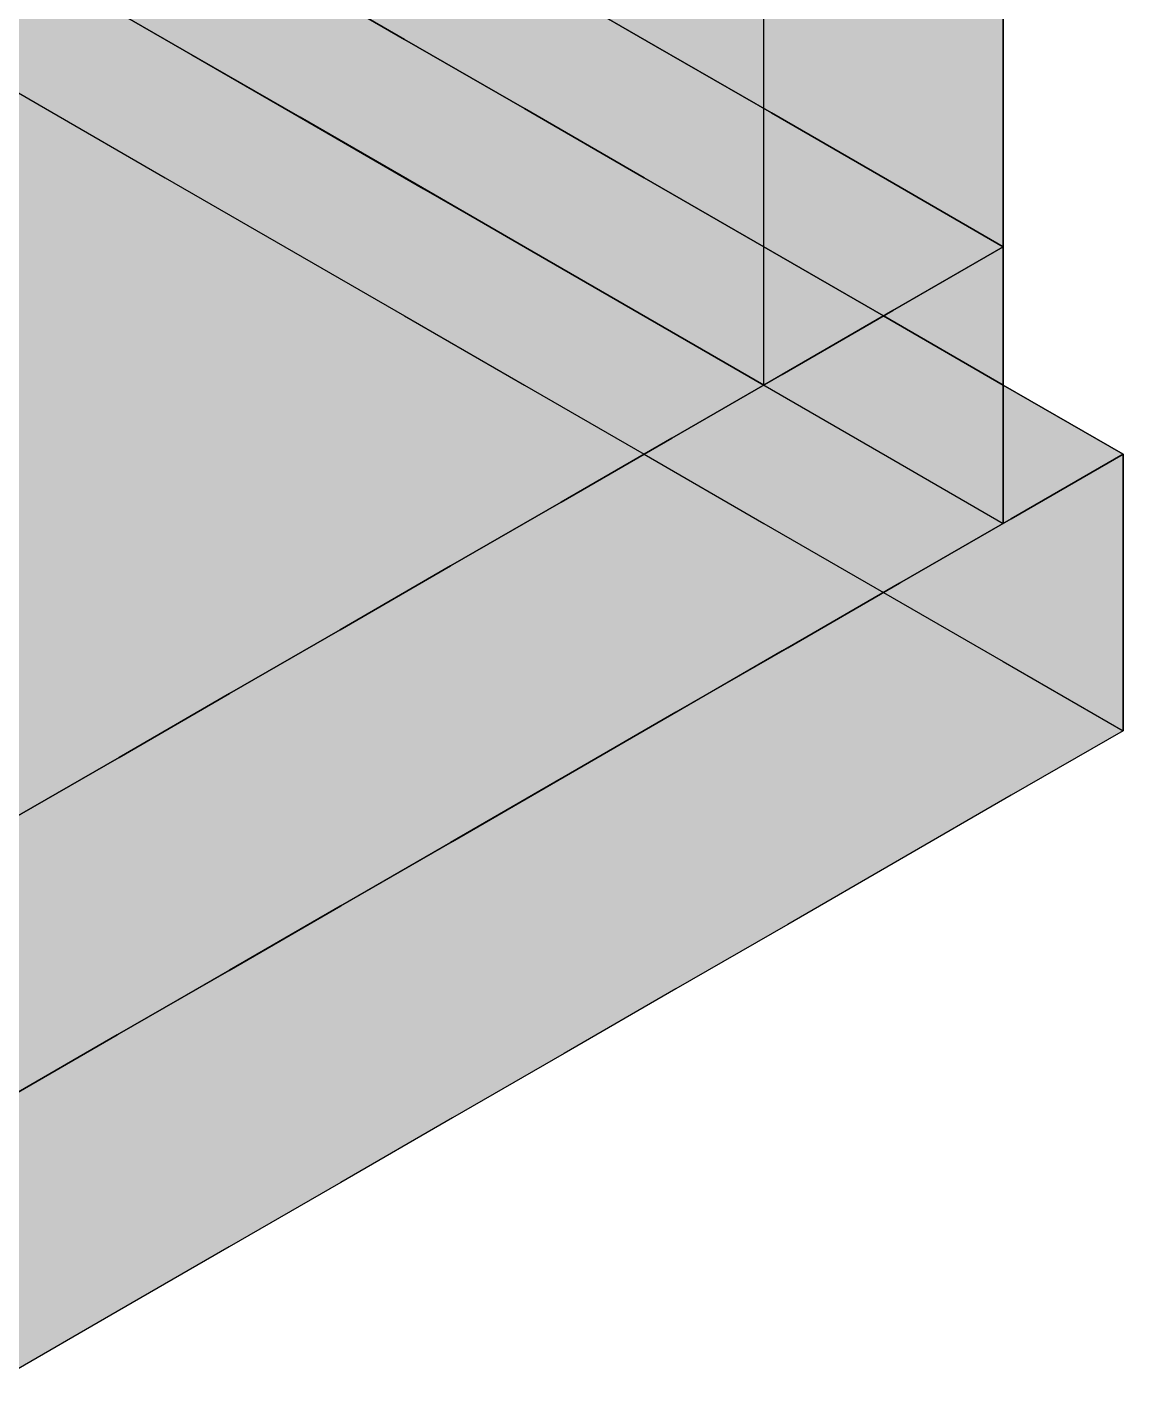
# Model space of a CAD drawing. Header units: metres. Extents: x 0 to 28.4, y 0 to 5.9.
# Drawn here: x 14.4326 to 14.8289, y 1.5917 to 2.0795 of the extents above; entities that cross this region are included whole.
import ezdxf

# ---------------------------------------------------------------- set-up
doc = ezdxf.new("R2010")
doc.units = ezdxf.units.M
doc.header["$LTSCALE"] = 0.25
doc.layers.add('ISO-ARISTAS', color=8, linetype='CONTINUOUS')
doc.layers.add('ISO-CONCRETO-SUP', color=254, linetype='CONTINUOUS', true_color=0xe8e8e8)

msp = doc.modelspace()

# ---------------------------------------------------------------- linework, layer by layer
at = {"layer": 'ISO-ARISTAS', "color": 250}
for p, q in [((14.56913, 2.075), (14.52583, 2.1)), ((14.52583, 2.1), (14.56913, 2.075)), ((14.48941, 2.07103), (14.44748, 2.09524)), ((14.44748, 2.09524), (14.48941, 2.07103)), ((14.45023, 2.09365), (14.49216, 2.06944)), ((14.45023, 2.09365), (14.49216, 2.06944)), ((14.65986, 2.07262), (14.61793, 2.09682)), ((14.61793, 2.09682), (14.65986, 2.07262)), ((14.61793, 2.09682), (14.65986, 2.07262)), ((14.61793, 2.09682), (14.65986, 2.07262)), ((14.78564, 2.04746), (14.78564, 2.09492)), ((14.78564, 2.09492), (14.78564, 2.04746)), ((14.69904, 2.04492), (14.69904, 2.09238)), ((14.69904, 2.04492), (14.69904, 2.09238)), ((14.39593, 2.075), (14.43923, 2.05)), ((14.39593, 2.075), (14.43923, 2.05)), ((14.61244, 2.05), (14.56913, 2.075)), ((14.56913, 2.075), (14.61244, 2.05)), ((14.53133, 2.04683), (14.48941, 2.07103)), ((14.48941, 2.07103), (14.53133, 2.04683)), ((14.49216, 2.06944), (14.53408, 2.04524)), ((14.49216, 2.06944), (14.53408, 2.04524)), ((14.70179, 2.04841), (14.65986, 2.07262)), ((14.65986, 2.07262), (14.70179, 2.04841)), ((14.65986, 2.07262), (14.70179, 2.04841)), ((14.65986, 2.07262), (14.70179, 2.04841)), ((14.43923, 2.05), (14.48253, 2.025)), ((14.43923, 2.05), (14.48253, 2.025)), ((14.65574, 2.025), (14.61244, 2.05)), ((14.61244, 2.05), (14.65574, 2.025)), ((14.57326, 2.02262), (14.53133, 2.04683)), ((14.53133, 2.04683), (14.57326, 2.02262)), ((14.53408, 2.04524), (14.57601, 2.02103)), ((14.53408, 2.04524), (14.57601, 2.02103)), ((14.69904, 1.99746), (14.69904, 2.04492)), ((14.69904, 1.99746), (14.69904, 2.04492)), ((14.74371, 2.02421), (14.70179, 2.04841)), ((14.70179, 2.04841), (14.74371, 2.02421)), ((14.70179, 2.04841), (14.74371, 2.02421)), ((14.70179, 2.04841), (14.74371, 2.02421)), ((14.78564, 2), (14.78564, 2.04746)), ((14.78564, 2.04746), (14.78564, 2)), ((14.48253, 2.025), (14.52583, 2)), ((14.48253, 2.025), (14.52583, 2)), ((14.69904, 2), (14.65574, 2.025)), ((14.65574, 2.025), (14.69904, 2)), ((14.61519, 1.99841), (14.57326, 2.02262)), ((14.57326, 2.02262), (14.61519, 1.99841)), ((14.57601, 2.02103), (14.61793, 1.99683)), ((14.57601, 2.02103), (14.61793, 1.99683)), ((14.78564, 2), (14.74371, 2.02421)), ((14.74371, 2.02421), (14.78564, 2)), ((14.74371, 2.02421), (14.78564, 2)), ((14.74371, 2.02421), (14.78564, 2)), ((14.52583, 2), (14.56913, 1.975)), ((14.52583, 2), (14.56913, 1.975)), ((14.65711, 1.97421), (14.61519, 1.99841)), ((14.61519, 1.99841), (14.65711, 1.97421)), ((14.61793, 1.99683), (14.65986, 1.97262)), ((14.61793, 1.99683), (14.65986, 1.97262)), ((14.74234, 1.975), (14.69904, 2)), ((14.69904, 2), (14.74234, 1.975)), ((14.69904, 1.95), (14.69904, 1.99746)), ((14.69904, 1.95), (14.69904, 1.99746)), ((14.78564, 2), (14.74234, 1.975)), ((14.78564, 2), (14.74234, 1.975)), ((14.74567, 1.97692), (14.78564, 2)), ((14.78564, 2), (14.74567, 1.97692)), ((14.78564, 1.95), (14.78564, 2)), ((14.78564, 2), (14.78564, 1.95)), ((14.7057, 1.95385), (14.74567, 1.97692)), ((14.74567, 1.97692), (14.7057, 1.95385)), ((14.56913, 1.975), (14.61244, 1.95)), ((14.56913, 1.975), (14.61244, 1.95)), ((14.69904, 1.95), (14.65711, 1.97421)), ((14.65711, 1.97421), (14.69904, 1.95)), ((14.65986, 1.97262), (14.70179, 1.94841)), ((14.65986, 1.97262), (14.70179, 1.94841)), ((14.74234, 1.975), (14.69904, 1.95)), ((14.74234, 1.975), (14.69904, 1.95)), ((14.78564, 1.95), (14.74234, 1.975)), ((14.74234, 1.975), (14.78564, 1.95)), ((14.66573, 1.93077), (14.7057, 1.95385)), ((14.7057, 1.95385), (14.66573, 1.93077)), ((14.61244, 1.95), (14.65574, 1.925)), ((14.61244, 1.95), (14.65574, 1.925)), ((14.70179, 1.94841), (14.74371, 1.92421)), ((14.70179, 1.94841), (14.74371, 1.92421)), ((14.82894, 1.925), (14.78564, 1.95)), ((14.78564, 1.95), (14.82894, 1.925)), ((14.78564, 1.9), (14.78564, 1.95)), ((14.78564, 1.95), (14.78564, 1.9)), ((14.62576, 1.90769), (14.66573, 1.93077)), ((14.66573, 1.93077), (14.62576, 1.90769)), ((14.65574, 1.925), (14.69904, 1.9)), ((14.65574, 1.925), (14.69904, 1.9)), ((14.74371, 1.92421), (14.78564, 1.9)), ((14.74371, 1.92421), (14.78564, 1.9)), ((14.82894, 1.925), (14.78853, 1.90167)), ((14.78853, 1.90167), (14.82894, 1.925)), ((14.82894, 1.875), (14.82894, 1.925)), ((14.82894, 1.925), (14.82894, 1.875)), ((14.58579, 1.88462), (14.62576, 1.90769)), ((14.62576, 1.90769), (14.58579, 1.88462)), ((14.69904, 1.9), (14.74234, 1.875)), ((14.69904, 1.9), (14.74234, 1.875)), ((14.78564, 1.9), (14.74567, 1.87692)), ((14.78564, 1.9), (14.74567, 1.87692)), ((14.74811, 1.87833), (14.78853, 1.90167)), ((14.78853, 1.90167), (14.74811, 1.87833)), ((14.54582, 1.86154), (14.58579, 1.88462)), ((14.58579, 1.88462), (14.54582, 1.86154)), ((14.7077, 1.855), (14.74811, 1.87833)), ((14.74811, 1.87833), (14.7077, 1.855)), ((14.74567, 1.87692), (14.7057, 1.85385)), ((14.74567, 1.87692), (14.7057, 1.85385)), ((14.74234, 1.875), (14.78564, 1.85)), ((14.74234, 1.875), (14.78564, 1.85)), ((14.82894, 1.825), (14.82894, 1.875)), ((14.82894, 1.875), (14.82894, 1.825)), ((14.50585, 1.83846), (14.54582, 1.86154)), ((14.54582, 1.86154), (14.50585, 1.83846)), ((14.7057, 1.85385), (14.66573, 1.83077)), ((14.7057, 1.85385), (14.66573, 1.83077)), ((14.7077, 1.855), (14.66728, 1.83167)), ((14.66728, 1.83167), (14.7077, 1.855)), ((14.78564, 1.85), (14.82894, 1.825)), ((14.78564, 1.85), (14.82894, 1.825)), ((14.46588, 1.81538), (14.50585, 1.83846)), ((14.50585, 1.83846), (14.46588, 1.81538)), ((14.66573, 1.83077), (14.62576, 1.80769)), ((14.66573, 1.83077), (14.62576, 1.80769)), ((14.66728, 1.83167), (14.62687, 1.80833)), ((14.62687, 1.80833), (14.66728, 1.83167)), ((14.82894, 1.825), (14.78853, 1.80167)), ((14.82894, 1.825), (14.78853, 1.80167)), ((14.42591, 1.79231), (14.46588, 1.81538)), ((14.46588, 1.81538), (14.42591, 1.79231)), ((14.62576, 1.80769), (14.58579, 1.78462)), ((14.62576, 1.80769), (14.58579, 1.78462)), ((14.62687, 1.80833), (14.58645, 1.785)), ((14.58645, 1.785), (14.62687, 1.80833)), ((14.78853, 1.80167), (14.74811, 1.77833)), ((14.78853, 1.80167), (14.74811, 1.77833)), ((14.58579, 1.78462), (14.54582, 1.76154)), ((14.58579, 1.78462), (14.54582, 1.76154)), ((14.58645, 1.785), (14.54604, 1.76167)), ((14.54604, 1.76167), (14.58645, 1.785)), ((14.74811, 1.77833), (14.7077, 1.755)), ((14.74811, 1.77833), (14.7077, 1.755)), ((14.54604, 1.76167), (14.50563, 1.73833)), ((14.50563, 1.73833), (14.54604, 1.76167)), ((14.54582, 1.76154), (14.50585, 1.73846)), ((14.54582, 1.76154), (14.50585, 1.73846)), ((14.7077, 1.755), (14.66728, 1.73167)), ((14.7077, 1.755), (14.66728, 1.73167)), ((14.50563, 1.73833), (14.46521, 1.715)), ((14.46521, 1.715), (14.50563, 1.73833)), ((14.50585, 1.73846), (14.46588, 1.71538)), ((14.50585, 1.73846), (14.46588, 1.71538)), ((14.66728, 1.73167), (14.62687, 1.70833)), ((14.66728, 1.73167), (14.62687, 1.70833)), ((14.4248, 1.69167), (14.46521, 1.715)), ((14.46521, 1.715), (14.4248, 1.69167)), ((14.46588, 1.71538), (14.42591, 1.69231)), ((14.46588, 1.71538), (14.42591, 1.69231)), ((14.62687, 1.70833), (14.58645, 1.685)), ((14.62687, 1.70833), (14.58645, 1.685)), ((14.58645, 1.685), (14.54604, 1.66167)), ((14.58645, 1.685), (14.54604, 1.66167)), ((14.54604, 1.66167), (14.50563, 1.63833)), ((14.54604, 1.66167), (14.50563, 1.63833)), ((14.50563, 1.63833), (14.46521, 1.615)), ((14.50563, 1.63833), (14.46521, 1.615)), ((14.46521, 1.615), (14.4248, 1.59167)), ((14.46521, 1.615), (14.4248, 1.59167))]:
    msp.add_line(p, q, dxfattribs=at)
at = {"layer": 'ISO-CONCRETO-SUP', "true_color": 0x89847b}
for points in [[(14.43923, 2.1), (14.48253, 2.075), (14.43923, 2.15), (14.48253, 2.125)], [(14.39593, 2.075), (14.43923, 2.05), (14.39593, 2.125), (14.43923, 2.1)], [(14.48253, 2.075), (14.52583, 2.05), (14.48253, 2.125), (14.52583, 2.1)], [(14.43923, 2.05), (14.48253, 2.025), (14.43923, 2.1), (14.48253, 2.075)], [(14.52583, 2.05), (14.56913, 2.025), (14.52583, 2.1), (14.56913, 2.075)], [(14.48253, 2.025), (14.52583, 2), (14.48253, 2.075), (14.52583, 2.05)], [(14.56913, 2.025), (14.61244, 2), (14.56913, 2.075), (14.61244, 2.05)], [(14.52583, 2), (14.56913, 1.975), (14.52583, 2.05), (14.56913, 2.025)], [(14.61244, 2), (14.65574, 1.975), (14.61244, 2.05), (14.65574, 2.025)], [(14.56913, 1.975), (14.61244, 1.95), (14.56913, 2.025), (14.61244, 2)], [(14.65574, 1.975), (14.69904, 1.95), (14.65574, 2.025), (14.69904, 2)], [(14.61244, 1.95), (14.65574, 1.925), (14.61244, 2), (14.65574, 1.975)], [(14.69904, 1.95), (14.74234, 1.925), (14.69904, 2), (14.74234, 1.975)], [(14.65574, 1.925), (14.69904, 1.9), (14.65574, 1.975), (14.69904, 1.95)], [(14.74234, 1.925), (14.78564, 1.9), (14.74234, 1.975), (14.78564, 1.95)], [(14.69904, 1.9), (14.74234, 1.875), (14.69904, 1.95), (14.74234, 1.925)], [(14.78564, 1.9), (14.82894, 1.875), (14.78564, 1.95), (14.82894, 1.925)], [(14.74234, 1.875), (14.78564, 1.85), (14.74234, 1.925), (14.78564, 1.9)], [(14.78564, 1.85), (14.82894, 1.825), (14.78564, 1.9), (14.82894, 1.875)]]:
    msp.add_solid(points, dxfattribs=at)
at = {"layer": 'ISO-CONCRETO-SUP', "true_color": 0xa6a6a2}
for points in [[(14.44748, 2.09524), (14.48941, 2.07103), (14.44748, 2.1427), (14.48941, 2.11849)], [(14.45023, 2.09365), (14.49216, 2.06944), (14.45023, 2.14365), (14.49216, 2.11944)], [(14.53133, 2.09429), (14.57326, 2.07008), (14.53133, 2.14175), (14.57326, 2.11754)], [(14.53408, 2.09524), (14.57601, 2.07103), (14.53408, 2.14524), (14.57601, 2.12103)], [(14.61793, 2.09682), (14.65986, 2.07262), (14.61793, 2.14428), (14.65986, 2.12008)], [(14.70179, 2.09587), (14.74371, 2.07167), (14.70179, 2.14333), (14.74371, 2.11913)], [(14.61519, 2.09333), (14.65711, 2.06913), (14.61519, 2.14079), (14.65711, 2.11659)], [(14.48941, 2.07103), (14.53133, 2.04683), (14.48941, 2.11849), (14.53133, 2.09429)], [(14.49216, 2.06944), (14.53408, 2.04524), (14.49216, 2.11944), (14.53408, 2.09524)], [(14.57326, 2.07008), (14.61519, 2.04587), (14.57326, 2.11754), (14.61519, 2.09333)], [(14.57601, 2.07103), (14.61793, 2.04683), (14.57601, 2.12103), (14.61793, 2.09682)], [(14.65986, 2.07262), (14.70179, 2.04841), (14.65986, 2.12008), (14.70179, 2.09587)], [(14.74371, 2.07167), (14.78564, 2.04746), (14.74371, 2.11913), (14.78564, 2.09492)], [(14.65711, 2.06913), (14.69904, 2.04492), (14.65711, 2.11659), (14.69904, 2.09238)], [(14.53133, 2.04683), (14.57326, 2.02262), (14.53133, 2.09429), (14.57326, 2.07008)], [(14.53408, 2.04524), (14.57601, 2.02103), (14.53408, 2.09524), (14.57601, 2.07103)], [(14.61519, 2.04587), (14.65711, 2.02167), (14.61519, 2.09333), (14.65711, 2.06913)], [(14.61793, 2.04683), (14.65986, 2.02262), (14.61793, 2.09682), (14.65986, 2.07262)], [(14.70179, 2.04841), (14.74371, 2.02421), (14.70179, 2.09587), (14.74371, 2.07167)], [(14.57326, 2.02262), (14.61519, 1.99841), (14.57326, 2.07008), (14.61519, 2.04587)], [(14.57601, 2.02103), (14.61793, 1.99683), (14.57601, 2.07103), (14.61793, 2.04683)], [(14.65711, 2.02167), (14.69904, 1.99746), (14.65711, 2.06913), (14.69904, 2.04492)], [(14.65986, 2.02262), (14.70179, 1.99841), (14.65986, 2.07262), (14.70179, 2.04841)], [(14.74371, 2.02421), (14.78564, 2), (14.74371, 2.07167), (14.78564, 2.04746)], [(14.61519, 1.99841), (14.65711, 1.97421), (14.61519, 2.04587), (14.65711, 2.02167)], [(14.61793, 1.99683), (14.65986, 1.97262), (14.61793, 2.04683), (14.65986, 2.02262)], [(14.70179, 1.99841), (14.74371, 1.97421), (14.70179, 2.04841), (14.74371, 2.02421)], [(14.65711, 1.97421), (14.69904, 1.95), (14.65711, 2.02167), (14.69904, 1.99746)], [(14.65986, 1.97262), (14.70179, 1.94841), (14.65986, 2.02262), (14.70179, 1.99841)], [(14.74371, 1.97421), (14.78564, 1.95), (14.74371, 2.02421), (14.78564, 2)], [(14.70179, 1.94841), (14.74371, 1.92421), (14.70179, 1.99841), (14.74371, 1.97421)], [(14.74371, 1.92421), (14.78564, 1.9), (14.74371, 1.97421), (14.78564, 1.95)]]:
    msp.add_solid(points, dxfattribs=at)
at = {"layer": 'ISO-CONCRETO-SUP', "true_color": 0x949491}
for points in [[(14.78564, 2.09492), (14.74234, 2.06992), (14.78564, 2.14238), (14.74234, 2.11738)], [(14.74234, 2.06992), (14.69904, 2.04492), (14.74234, 2.11738), (14.69904, 2.09238)], [(14.78564, 2.04746), (14.74234, 2.02246), (14.78564, 2.09492), (14.74234, 2.06992)], [(14.74234, 2.02246), (14.69904, 1.99746), (14.74234, 2.06992), (14.69904, 2.04492)], [(14.78564, 2), (14.74234, 1.975), (14.78564, 2.04746), (14.74234, 2.02246)], [(14.74234, 1.975), (14.69904, 1.95), (14.74234, 2.02246), (14.69904, 1.99746)], [(14.78564, 1.95), (14.74567, 1.92692), (14.78564, 2), (14.74567, 1.97692)], [(14.74567, 1.92692), (14.7057, 1.90385), (14.74567, 1.97692), (14.7057, 1.95385)], [(14.7057, 1.90385), (14.66573, 1.88077), (14.7057, 1.95385), (14.66573, 1.93077)], [(14.78564, 1.9), (14.74567, 1.87692), (14.78564, 1.95), (14.74567, 1.92692)], [(14.66573, 1.88077), (14.62576, 1.85769), (14.66573, 1.93077), (14.62576, 1.90769)], [(14.74567, 1.87692), (14.7057, 1.85385), (14.74567, 1.92692), (14.7057, 1.90385)], [(14.62576, 1.85769), (14.58579, 1.83462), (14.62576, 1.90769), (14.58579, 1.88462)], [(14.7057, 1.85385), (14.66573, 1.83077), (14.7057, 1.90385), (14.66573, 1.88077)], [(14.58579, 1.83462), (14.54582, 1.81154), (14.58579, 1.88462), (14.54582, 1.86154)], [(14.66573, 1.83077), (14.62576, 1.80769), (14.66573, 1.88077), (14.62576, 1.85769)], [(14.54582, 1.81154), (14.50585, 1.78846), (14.54582, 1.86154), (14.50585, 1.83846)], [(14.62576, 1.80769), (14.58579, 1.78462), (14.62576, 1.85769), (14.58579, 1.83462)], [(14.50585, 1.78846), (14.46588, 1.76538), (14.50585, 1.83846), (14.46588, 1.81538)], [(14.58579, 1.78462), (14.54582, 1.76154), (14.58579, 1.83462), (14.54582, 1.81154)], [(14.46588, 1.76538), (14.42591, 1.74231), (14.46588, 1.81538), (14.42591, 1.79231)], [(14.54582, 1.76154), (14.50585, 1.73846), (14.54582, 1.81154), (14.50585, 1.78846)], [(14.50585, 1.73846), (14.46588, 1.71538), (14.50585, 1.78846), (14.46588, 1.76538)], [(14.46588, 1.71538), (14.42591, 1.69231), (14.46588, 1.76538), (14.42591, 1.74231)]]:
    msp.add_solid(points, dxfattribs=at)
at = {"layer": 'ISO-CONCRETO-SUP', "true_color": 0x989388}
for points in [[(14.39882, 2.12667), (14.44212, 2.10167), (14.3584, 2.10333), (14.4017, 2.07833)], [(14.48253, 2.125), (14.52583, 2.1), (14.44212, 2.10167), (14.48542, 2.07667)], [(14.44212, 2.10167), (14.48542, 2.07667), (14.4017, 2.07833), (14.445, 2.05333)], [(14.52583, 2.1), (14.56913, 2.075), (14.48542, 2.07667), (14.52872, 2.05167)], [(14.4017, 2.07833), (14.445, 2.05333), (14.36129, 2.055), (14.40459, 2.03)], [(14.39593, 2.075), (14.43923, 2.05), (14.35551, 2.05167), (14.39882, 2.02667)], [(14.48542, 2.07667), (14.52872, 2.05167), (14.445, 2.05333), (14.48831, 2.02833)], [(14.56913, 2.075), (14.61244, 2.05), (14.52872, 2.05167), (14.57202, 2.02667)], [(14.43923, 2.05), (14.48253, 2.025), (14.39882, 2.02667), (14.44212, 2.00167)], [(14.445, 2.05333), (14.48831, 2.02833), (14.40459, 2.03), (14.44789, 2.005)], [(14.52872, 2.05167), (14.57202, 2.02667), (14.48831, 2.02833), (14.53161, 2.00333)], [(14.61244, 2.05), (14.65574, 2.025), (14.57202, 2.02667), (14.61532, 2.00167)], [(14.40459, 2.03), (14.44789, 2.005), (14.36417, 2.00667), (14.40748, 1.98167)], [(14.39882, 2.02667), (14.44212, 2.00167), (14.3584, 2.00333), (14.4017, 1.97833)], [(14.48253, 2.025), (14.52583, 2), (14.44212, 2.00167), (14.48542, 1.97667)], [(14.48831, 2.02833), (14.53161, 2.00333), (14.44789, 2.005), (14.49119, 1.98)], [(14.57202, 2.02667), (14.61532, 2.00167), (14.53161, 2.00333), (14.57491, 1.97833)], [(14.65574, 2.025), (14.69904, 2), (14.61532, 2.00167), (14.65862, 1.97667)], [(14.44789, 2.005), (14.49119, 1.98), (14.40748, 1.98167), (14.45078, 1.95667)], [(14.44212, 2.00167), (14.48542, 1.97667), (14.4017, 1.97833), (14.445, 1.95333)], [(14.53161, 2.00333), (14.57491, 1.97833), (14.49119, 1.98), (14.53449, 1.955)], [(14.61532, 2.00167), (14.65862, 1.97667), (14.57491, 1.97833), (14.61821, 1.95333)], [(14.52583, 2), (14.56913, 1.975), (14.48542, 1.97667), (14.52872, 1.95167)], [(14.69904, 2), (14.74234, 1.975), (14.65862, 1.97667), (14.70192, 1.95167)], [(14.40748, 1.98167), (14.45078, 1.95667), (14.36706, 1.95833), (14.41036, 1.93333)], [(14.4017, 1.97833), (14.445, 1.95333), (14.36129, 1.955), (14.40459, 1.93)], [(14.48542, 1.97667), (14.52872, 1.95167), (14.445, 1.95333), (14.48831, 1.92833)], [(14.49119, 1.98), (14.53449, 1.955), (14.45078, 1.95667), (14.49408, 1.93167)], [(14.57491, 1.97833), (14.61821, 1.95333), (14.53449, 1.955), (14.57779, 1.93)], [(14.65862, 1.97667), (14.70192, 1.95167), (14.61821, 1.95333), (14.66151, 1.92833)], [(14.56913, 1.975), (14.61244, 1.95), (14.52872, 1.95167), (14.57202, 1.92667)], [(14.74234, 1.975), (14.78564, 1.95), (14.70192, 1.95167), (14.74523, 1.92667)], [(14.45078, 1.95667), (14.49408, 1.93167), (14.41036, 1.93333), (14.45366, 1.90833)], [(14.445, 1.95333), (14.48831, 1.92833), (14.40459, 1.93), (14.44789, 1.905)], [(14.52872, 1.95167), (14.57202, 1.92667), (14.48831, 1.92833), (14.53161, 1.90333)], [(14.53449, 1.955), (14.57779, 1.93), (14.49408, 1.93167), (14.53738, 1.90667)], [(14.61821, 1.95333), (14.66151, 1.92833), (14.57779, 1.93), (14.6211, 1.905)], [(14.70192, 1.95167), (14.74523, 1.92667), (14.66151, 1.92833), (14.70481, 1.90333)], [(14.61244, 1.95), (14.65574, 1.925), (14.57202, 1.92667), (14.61532, 1.90167)], [(14.78564, 1.95), (14.82894, 1.925), (14.74523, 1.92667), (14.78853, 1.90167)], [(14.41036, 1.93333), (14.45366, 1.90833), (14.36995, 1.91), (14.41325, 1.885)], [(14.40459, 1.93), (14.44789, 1.905), (14.36417, 1.90667), (14.40748, 1.88167)], [(14.48831, 1.92833), (14.53161, 1.90333), (14.44789, 1.905), (14.49119, 1.88)], [(14.49408, 1.93167), (14.53738, 1.90667), (14.45366, 1.90833), (14.49697, 1.88333)], [(14.57779, 1.93), (14.6211, 1.905), (14.53738, 1.90667), (14.58068, 1.88167)], [(14.66151, 1.92833), (14.70481, 1.90333), (14.6211, 1.905), (14.6644, 1.88)], [(14.57202, 1.92667), (14.61532, 1.90167), (14.53161, 1.90333), (14.57491, 1.87833)], [(14.65574, 1.925), (14.69904, 1.9), (14.61532, 1.90167), (14.65862, 1.87667)], [(14.74523, 1.92667), (14.78853, 1.90167), (14.70481, 1.90333), (14.74811, 1.87833)], [(14.45366, 1.90833), (14.49697, 1.88333), (14.41325, 1.885), (14.45655, 1.86)], [(14.44789, 1.905), (14.49119, 1.88), (14.40748, 1.88167), (14.45078, 1.85667)], [(14.53161, 1.90333), (14.57491, 1.87833), (14.49119, 1.88), (14.53449, 1.855)], [(14.53738, 1.90667), (14.58068, 1.88167), (14.49697, 1.88333), (14.54027, 1.85833)], [(14.6211, 1.905), (14.6644, 1.88), (14.58068, 1.88167), (14.62398, 1.85667)], [(14.70481, 1.90333), (14.74811, 1.87833), (14.6644, 1.88), (14.7077, 1.855)], [(14.61532, 1.90167), (14.65862, 1.87667), (14.57491, 1.87833), (14.61821, 1.85333)], [(14.69904, 1.9), (14.74234, 1.875), (14.65862, 1.87667), (14.70192, 1.85167)], [(14.41325, 1.885), (14.45655, 1.86), (14.37284, 1.86167), (14.41614, 1.83667)], [(14.49697, 1.88333), (14.54027, 1.85833), (14.45655, 1.86), (14.49985, 1.835)], [(14.40748, 1.88167), (14.45078, 1.85667), (14.36706, 1.85833), (14.41036, 1.83333)], [(14.49119, 1.88), (14.53449, 1.855), (14.45078, 1.85667), (14.49408, 1.83167)], [(14.57491, 1.87833), (14.61821, 1.85333), (14.53449, 1.855), (14.57779, 1.83)], [(14.58068, 1.88167), (14.62398, 1.85667), (14.54027, 1.85833), (14.58357, 1.83333)], [(14.6644, 1.88), (14.7077, 1.855), (14.62398, 1.85667), (14.66728, 1.83167)], [(14.65862, 1.87667), (14.70192, 1.85167), (14.61821, 1.85333), (14.66151, 1.82833)], [(14.74234, 1.875), (14.78564, 1.85), (14.70192, 1.85167), (14.74523, 1.82667)], [(14.45655, 1.86), (14.49985, 1.835), (14.41614, 1.83667), (14.45944, 1.81167)], [(14.45078, 1.85667), (14.49408, 1.83167), (14.41036, 1.83333), (14.45366, 1.80833)], [(14.53449, 1.855), (14.57779, 1.83), (14.49408, 1.83167), (14.53738, 1.80667)], [(14.54027, 1.85833), (14.58357, 1.83333), (14.49985, 1.835), (14.54315, 1.81)], [(14.62398, 1.85667), (14.66728, 1.83167), (14.58357, 1.83333), (14.62687, 1.80833)], [(14.61821, 1.85333), (14.66151, 1.82833), (14.57779, 1.83), (14.6211, 1.805)], [(14.70192, 1.85167), (14.74523, 1.82667), (14.66151, 1.82833), (14.70481, 1.80333)], [(14.78564, 1.85), (14.82894, 1.825), (14.74523, 1.82667), (14.78853, 1.80167)], [(14.41614, 1.83667), (14.45944, 1.81167), (14.37572, 1.81333), (14.41902, 1.78833)], [(14.49985, 1.835), (14.54315, 1.81), (14.45944, 1.81167), (14.50274, 1.78667)], [(14.41036, 1.83333), (14.45366, 1.80833), (14.36995, 1.81), (14.41325, 1.785)], [(14.49408, 1.83167), (14.53738, 1.80667), (14.45366, 1.80833), (14.49697, 1.78333)], [(14.57779, 1.83), (14.6211, 1.805), (14.53738, 1.80667), (14.58068, 1.78167)], [(14.58357, 1.83333), (14.62687, 1.80833), (14.54315, 1.81), (14.58645, 1.785)], [(14.66151, 1.82833), (14.70481, 1.80333), (14.6211, 1.805), (14.6644, 1.78)], [(14.74523, 1.82667), (14.78853, 1.80167), (14.70481, 1.80333), (14.74811, 1.77833)], [(14.45944, 1.81167), (14.50274, 1.78667), (14.41902, 1.78833), (14.46232, 1.76333)], [(14.54315, 1.81), (14.58645, 1.785), (14.50274, 1.78667), (14.54604, 1.76167)], [(14.45366, 1.80833), (14.49697, 1.78333), (14.41325, 1.785), (14.45655, 1.76)], [(14.53738, 1.80667), (14.58068, 1.78167), (14.49697, 1.78333), (14.54027, 1.75833)], [(14.6211, 1.805), (14.6644, 1.78), (14.58068, 1.78167), (14.62398, 1.75667)], [(14.70481, 1.80333), (14.74811, 1.77833), (14.6644, 1.78), (14.7077, 1.755)], [(14.41902, 1.78833), (14.46232, 1.76333), (14.37861, 1.765), (14.42191, 1.74)], [(14.50274, 1.78667), (14.54604, 1.76167), (14.46232, 1.76333), (14.50563, 1.73833)], [(14.41325, 1.785), (14.45655, 1.76), (14.37284, 1.76167), (14.41614, 1.73667)], [(14.49697, 1.78333), (14.54027, 1.75833), (14.45655, 1.76), (14.49985, 1.735)], [(14.58068, 1.78167), (14.62398, 1.75667), (14.54027, 1.75833), (14.58357, 1.73333)], [(14.6644, 1.78), (14.7077, 1.755), (14.62398, 1.75667), (14.66728, 1.73167)], [(14.46232, 1.76333), (14.50563, 1.73833), (14.42191, 1.74), (14.46521, 1.715)], [(14.45655, 1.76), (14.49985, 1.735), (14.41614, 1.73667), (14.45944, 1.71167)], [(14.54027, 1.75833), (14.58357, 1.73333), (14.49985, 1.735), (14.54315, 1.71)], [(14.62398, 1.75667), (14.66728, 1.73167), (14.58357, 1.73333), (14.62687, 1.70833)], [(14.42191, 1.74), (14.46521, 1.715), (14.3815, 1.71667), (14.4248, 1.69167)], [(14.41614, 1.73667), (14.45944, 1.71167), (14.37572, 1.71333), (14.41902, 1.68833)], [(14.49985, 1.735), (14.54315, 1.71), (14.45944, 1.71167), (14.50274, 1.68667)], [(14.58357, 1.73333), (14.62687, 1.70833), (14.54315, 1.71), (14.58645, 1.685)], [(14.45944, 1.71167), (14.50274, 1.68667), (14.41902, 1.68833), (14.46232, 1.66333)], [(14.54315, 1.71), (14.58645, 1.685), (14.50274, 1.68667), (14.54604, 1.66167)], [(14.41902, 1.68833), (14.46232, 1.66333), (14.37861, 1.665), (14.42191, 1.64)], [(14.50274, 1.68667), (14.54604, 1.66167), (14.46232, 1.66333), (14.50563, 1.63833)], [(14.46232, 1.66333), (14.50563, 1.63833), (14.42191, 1.64), (14.46521, 1.615)], [(14.42191, 1.64), (14.46521, 1.615), (14.3815, 1.61667), (14.4248, 1.59167)]]:
    msp.add_solid(points, dxfattribs=at)
at = {"layer": 'ISO-CONCRETO-SUP', "true_color": 0xb8b8b3}
for points in [[(14.41221, 2.12329), (14.45414, 2.09908), (14.37224, 2.10021), (14.41417, 2.07601)], [(14.49411, 2.12216), (14.53604, 2.09795), (14.45414, 2.09908), (14.49607, 2.07488)], [(14.4083, 2.11786), (14.45023, 2.09365), (14.36833, 2.09478), (14.41026, 2.07057)], [(14.49078, 2.12024), (14.53271, 2.09603), (14.44748, 2.09524), (14.48941, 2.07103)], [(14.57601, 2.12103), (14.61793, 2.09682), (14.53271, 2.09603), (14.57463, 2.07183)], [(14.57601, 2.12103), (14.61793, 2.09682), (14.53604, 2.09795), (14.57796, 2.07375)], [(14.45414, 2.09908), (14.49607, 2.07488), (14.41417, 2.07601), (14.4561, 2.0518)], [(14.53604, 2.09795), (14.57796, 2.07375), (14.49607, 2.07488), (14.53799, 2.05067)], [(14.45023, 2.09365), (14.49216, 2.06944), (14.41026, 2.07057), (14.45219, 2.04637)], [(14.53271, 2.09603), (14.57463, 2.07183), (14.48941, 2.07103), (14.53133, 2.04683)], [(14.61793, 2.09682), (14.65986, 2.07262), (14.57463, 2.07183), (14.61656, 2.04762)], [(14.61793, 2.09682), (14.65986, 2.07262), (14.57796, 2.07375), (14.61989, 2.04954)], [(14.41417, 2.07601), (14.4561, 2.0518), (14.3742, 2.05293), (14.41613, 2.02872)], [(14.49607, 2.07488), (14.53799, 2.05067), (14.4561, 2.0518), (14.49802, 2.02759)], [(14.57796, 2.07375), (14.61989, 2.04954), (14.53799, 2.05067), (14.57992, 2.02646)], [(14.41026, 2.07057), (14.45219, 2.04637), (14.37029, 2.0475), (14.41221, 2.02329)], [(14.49216, 2.06944), (14.53408, 2.04524), (14.45219, 2.04637), (14.49411, 2.02216)], [(14.57463, 2.07183), (14.61656, 2.04762), (14.53133, 2.04683), (14.57326, 2.02262)], [(14.65986, 2.07262), (14.70179, 2.04841), (14.61656, 2.04762), (14.65849, 2.02341)], [(14.65986, 2.07262), (14.70179, 2.04841), (14.61989, 2.04954), (14.66182, 2.02534)], [(14.4561, 2.0518), (14.49802, 2.02759), (14.41613, 2.02872), (14.45805, 2.00452)], [(14.53799, 2.05067), (14.57992, 2.02646), (14.49802, 2.02759), (14.53995, 2.00339)], [(14.61989, 2.04954), (14.66182, 2.02534), (14.57992, 2.02646), (14.62185, 2.00226)], [(14.45219, 2.04637), (14.49411, 2.02216), (14.41221, 2.02329), (14.45414, 1.99908)], [(14.53408, 2.04524), (14.57601, 2.02103), (14.49411, 2.02216), (14.53604, 1.99795)], [(14.61656, 2.04762), (14.65849, 2.02341), (14.57326, 2.02262), (14.61519, 1.99841)], [(14.70179, 2.04841), (14.74371, 2.02421), (14.65849, 2.02341), (14.70041, 1.99921)], [(14.70179, 2.04841), (14.74371, 2.02421), (14.66182, 2.02534), (14.70374, 2.00113)], [(14.41613, 2.02872), (14.45805, 2.00452), (14.37616, 2.00565), (14.41808, 1.98144)], [(14.49802, 2.02759), (14.53995, 2.00339), (14.45805, 2.00452), (14.49998, 1.98031)], [(14.57992, 2.02646), (14.62185, 2.00226), (14.53995, 2.00339), (14.58188, 1.97918)], [(14.66182, 2.02534), (14.70374, 2.00113), (14.62185, 2.00226), (14.66377, 1.97805)], [(14.41221, 2.02329), (14.45414, 1.99908), (14.37224, 2.00021), (14.41417, 1.97601)], [(14.49411, 2.02216), (14.53604, 1.99795), (14.45414, 1.99908), (14.49607, 1.97488)], [(14.57601, 2.02103), (14.61793, 1.99683), (14.53604, 1.99795), (14.57796, 1.97375)], [(14.65849, 2.02341), (14.70041, 1.99921), (14.61519, 1.99841), (14.65711, 1.97421)], [(14.74371, 2.02421), (14.78564, 2), (14.70041, 1.99921), (14.74234, 1.975)], [(14.74371, 2.02421), (14.78564, 2), (14.70374, 2.00113), (14.74567, 1.97692)], [(14.45805, 2.00452), (14.49998, 1.98031), (14.41808, 1.98144), (14.46001, 1.95723)], [(14.53995, 2.00339), (14.58188, 1.97918), (14.49998, 1.98031), (14.54191, 1.9561)], [(14.62185, 2.00226), (14.66377, 1.97805), (14.58188, 1.97918), (14.6238, 1.95498)], [(14.70374, 2.00113), (14.74567, 1.97692), (14.66377, 1.97805), (14.7057, 1.95385)], [(14.45414, 1.99908), (14.49607, 1.97488), (14.41417, 1.97601), (14.4561, 1.9518)], [(14.53604, 1.99795), (14.57796, 1.97375), (14.49607, 1.97488), (14.53799, 1.95067)], [(14.61793, 1.99683), (14.65986, 1.97262), (14.57796, 1.97375), (14.61989, 1.94954)], [(14.70041, 1.99921), (14.74234, 1.975), (14.65711, 1.97421), (14.69904, 1.95)], [(14.41808, 1.98144), (14.46001, 1.95723), (14.37811, 1.95836), (14.42004, 1.93416)], [(14.41417, 1.97601), (14.4561, 1.9518), (14.3742, 1.95293), (14.41613, 1.92872)], [(14.49998, 1.98031), (14.54191, 1.9561), (14.46001, 1.95723), (14.50194, 1.93303)], [(14.58188, 1.97918), (14.6238, 1.95498), (14.54191, 1.9561), (14.58383, 1.9319)], [(14.66377, 1.97805), (14.7057, 1.95385), (14.6238, 1.95498), (14.66573, 1.93077)], [(14.49607, 1.97488), (14.53799, 1.95067), (14.4561, 1.9518), (14.49802, 1.92759)], [(14.57796, 1.97375), (14.61989, 1.94954), (14.53799, 1.95067), (14.57992, 1.92646)], [(14.65986, 1.97262), (14.70179, 1.94841), (14.61989, 1.94954), (14.66182, 1.92534)], [(14.46001, 1.95723), (14.50194, 1.93303), (14.42004, 1.93416), (14.46197, 1.90995)], [(14.4561, 1.9518), (14.49802, 1.92759), (14.41613, 1.92872), (14.45805, 1.90452)], [(14.54191, 1.9561), (14.58383, 1.9319), (14.50194, 1.93303), (14.54386, 1.90882)], [(14.6238, 1.95498), (14.66573, 1.93077), (14.58383, 1.9319), (14.62576, 1.90769)], [(14.53799, 1.95067), (14.57992, 1.92646), (14.49802, 1.92759), (14.53995, 1.90339)], [(14.61989, 1.94954), (14.66182, 1.92534), (14.57992, 1.92646), (14.62185, 1.90226)], [(14.70179, 1.94841), (14.74371, 1.92421), (14.66182, 1.92534), (14.70374, 1.90113)], [(14.42004, 1.93416), (14.46197, 1.90995), (14.38007, 1.91108), (14.42199, 1.88687)], [(14.50194, 1.93303), (14.54386, 1.90882), (14.46197, 1.90995), (14.50389, 1.88574)], [(14.58383, 1.9319), (14.62576, 1.90769), (14.54386, 1.90882), (14.58579, 1.88462)], [(14.41613, 1.92872), (14.45805, 1.90452), (14.37616, 1.90565), (14.41808, 1.88144)], [(14.49802, 1.92759), (14.53995, 1.90339), (14.45805, 1.90452), (14.49998, 1.88031)], [(14.57992, 1.92646), (14.62185, 1.90226), (14.53995, 1.90339), (14.58188, 1.87918)], [(14.66182, 1.92534), (14.70374, 1.90113), (14.62185, 1.90226), (14.66377, 1.87805)], [(14.74371, 1.92421), (14.78564, 1.9), (14.70374, 1.90113), (14.74567, 1.87692)], [(14.46197, 1.90995), (14.50389, 1.88574), (14.42199, 1.88687), (14.46392, 1.86267)], [(14.54386, 1.90882), (14.58579, 1.88462), (14.50389, 1.88574), (14.54582, 1.86154)], [(14.45805, 1.90452), (14.49998, 1.88031), (14.41808, 1.88144), (14.46001, 1.85723)], [(14.53995, 1.90339), (14.58188, 1.87918), (14.49998, 1.88031), (14.54191, 1.8561)], [(14.62185, 1.90226), (14.66377, 1.87805), (14.58188, 1.87918), (14.6238, 1.85498)], [(14.70374, 1.90113), (14.74567, 1.87692), (14.66377, 1.87805), (14.7057, 1.85385)], [(14.42199, 1.88687), (14.46392, 1.86267), (14.38202, 1.8638), (14.42395, 1.83959)], [(14.50389, 1.88574), (14.54582, 1.86154), (14.46392, 1.86267), (14.50585, 1.83846)], [(14.41808, 1.88144), (14.46001, 1.85723), (14.37811, 1.85836), (14.42004, 1.83416)], [(14.49998, 1.88031), (14.54191, 1.8561), (14.46001, 1.85723), (14.50194, 1.83303)], [(14.58188, 1.87918), (14.6238, 1.85498), (14.54191, 1.8561), (14.58383, 1.8319)], [(14.66377, 1.87805), (14.7057, 1.85385), (14.6238, 1.85498), (14.66573, 1.83077)], [(14.46392, 1.86267), (14.50585, 1.83846), (14.42395, 1.83959), (14.46588, 1.81538)], [(14.46001, 1.85723), (14.50194, 1.83303), (14.42004, 1.83416), (14.46197, 1.80995)], [(14.54191, 1.8561), (14.58383, 1.8319), (14.50194, 1.83303), (14.54386, 1.80882)], [(14.6238, 1.85498), (14.66573, 1.83077), (14.58383, 1.8319), (14.62576, 1.80769)], [(14.42395, 1.83959), (14.46588, 1.81538), (14.38398, 1.81651), (14.42591, 1.79231)], [(14.42004, 1.83416), (14.46197, 1.80995), (14.38007, 1.81108), (14.42199, 1.78687)], [(14.50194, 1.83303), (14.54386, 1.80882), (14.46197, 1.80995), (14.50389, 1.78574)], [(14.58383, 1.8319), (14.62576, 1.80769), (14.54386, 1.80882), (14.58579, 1.78462)], [(14.46197, 1.80995), (14.50389, 1.78574), (14.42199, 1.78687), (14.46392, 1.76267)], [(14.54386, 1.80882), (14.58579, 1.78462), (14.50389, 1.78574), (14.54582, 1.76154)], [(14.42199, 1.78687), (14.46392, 1.76267), (14.38202, 1.7638), (14.42395, 1.73959)], [(14.50389, 1.78574), (14.54582, 1.76154), (14.46392, 1.76267), (14.50585, 1.73846)], [(14.46392, 1.76267), (14.50585, 1.73846), (14.42395, 1.73959), (14.46588, 1.71538)], [(14.42395, 1.73959), (14.46588, 1.71538), (14.38398, 1.71651), (14.42591, 1.69231)]]:
    msp.add_solid(points, dxfattribs=at)
at = {"layer": 'ISO-CONCRETO-SUP', "true_color": 0x7b776e}
for points in [[(14.82894, 1.875), (14.78853, 1.85167), (14.82894, 1.925), (14.78853, 1.90167)], [(14.78853, 1.85167), (14.74811, 1.82833), (14.78853, 1.90167), (14.74811, 1.87833)], [(14.74811, 1.82833), (14.7077, 1.805), (14.74811, 1.87833), (14.7077, 1.855)], [(14.82894, 1.825), (14.78853, 1.80167), (14.82894, 1.875), (14.78853, 1.85167)], [(14.7077, 1.805), (14.66728, 1.78167), (14.7077, 1.855), (14.66728, 1.83167)], [(14.78853, 1.80167), (14.74811, 1.77833), (14.78853, 1.85167), (14.74811, 1.82833)], [(14.66728, 1.78167), (14.62687, 1.75833), (14.66728, 1.83167), (14.62687, 1.80833)], [(14.74811, 1.77833), (14.7077, 1.755), (14.74811, 1.82833), (14.7077, 1.805)], [(14.62687, 1.75833), (14.58645, 1.735), (14.62687, 1.80833), (14.58645, 1.785)], [(14.7077, 1.755), (14.66728, 1.73167), (14.7077, 1.805), (14.66728, 1.78167)], [(14.58645, 1.735), (14.54604, 1.71167), (14.58645, 1.785), (14.54604, 1.76167)], [(14.66728, 1.73167), (14.62687, 1.70833), (14.66728, 1.78167), (14.62687, 1.75833)], [(14.54604, 1.71167), (14.50563, 1.68833), (14.54604, 1.76167), (14.50563, 1.73833)], [(14.62687, 1.70833), (14.58645, 1.685), (14.62687, 1.75833), (14.58645, 1.735)], [(14.50563, 1.68833), (14.46521, 1.665), (14.50563, 1.73833), (14.46521, 1.715)], [(14.58645, 1.685), (14.54604, 1.66167), (14.58645, 1.735), (14.54604, 1.71167)], [(14.46521, 1.665), (14.4248, 1.64167), (14.46521, 1.715), (14.4248, 1.69167)], [(14.54604, 1.66167), (14.50563, 1.63833), (14.54604, 1.71167), (14.50563, 1.68833)], [(14.50563, 1.63833), (14.46521, 1.615), (14.50563, 1.68833), (14.46521, 1.665)], [(14.46521, 1.615), (14.4248, 1.59167), (14.46521, 1.665), (14.4248, 1.64167)]]:
    msp.add_solid(points, dxfattribs=at)

doc.saveas('drawing.dxf')
